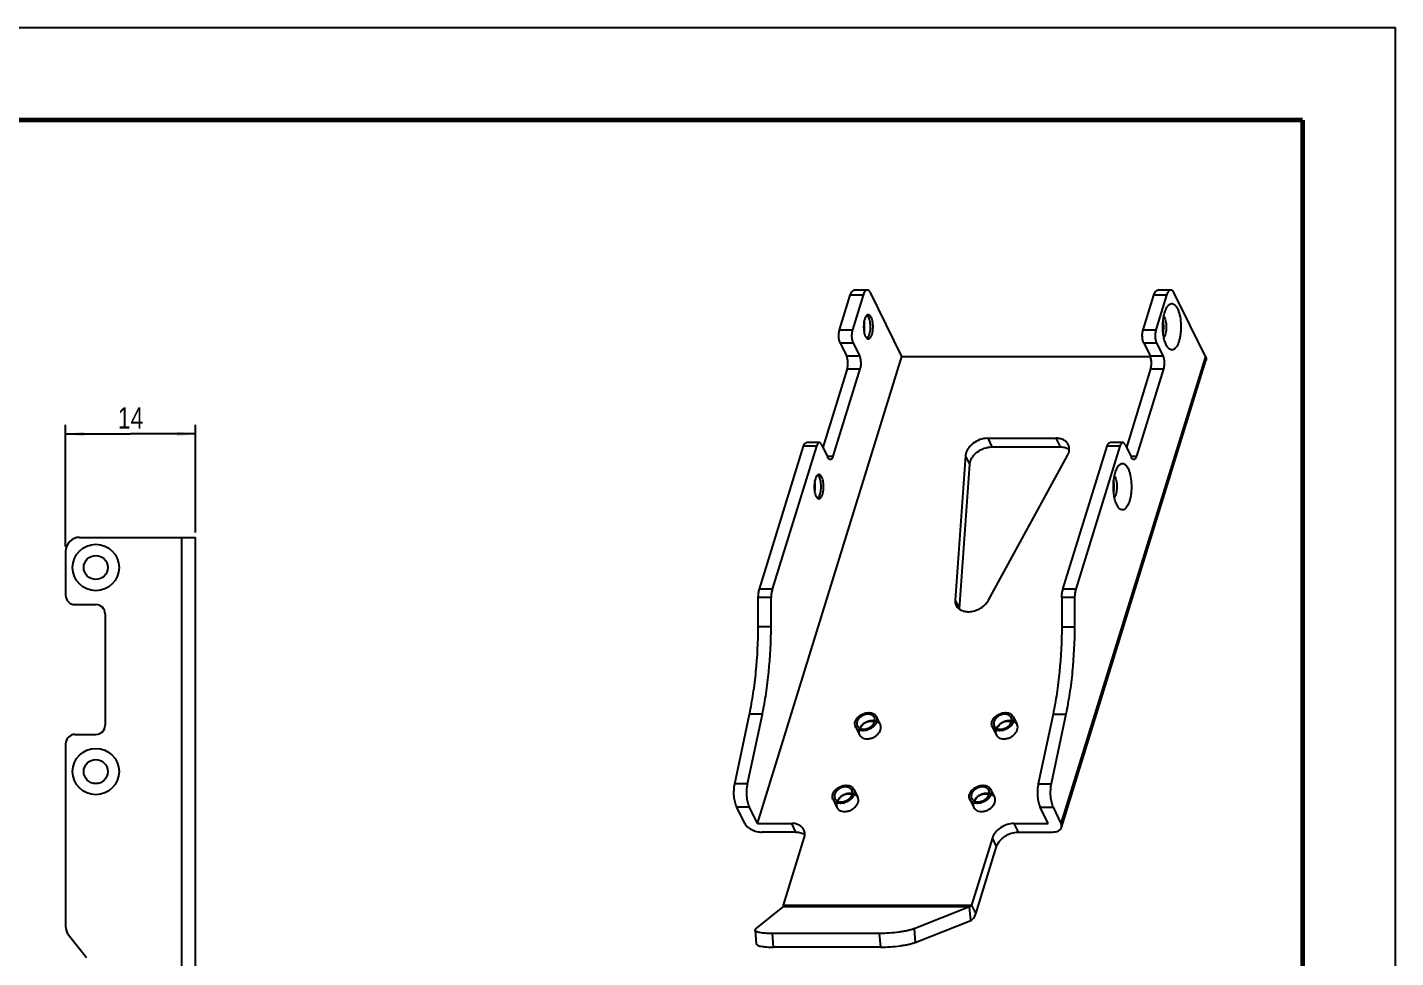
# Model space of a CAD drawing. Header units: millimetres. Extents: x 0 to 297, y 0 to 210.
# Drawn here: x 149.6 to 297, y 109.7 to 210 of the extents above; entities that cross this region are included whole.
import ezdxf

# ---------------------------------------------------------------- set-up
doc = ezdxf.new("R2010")
doc.units = ezdxf.units.MM
doc.header["$LTSCALE"] = 16.335
doc.layers.get('0').update_dxf_attribs({"linetype": 'CONTINUOUS'})
doc.layers.add('02___PRT_ALL_AXES', color=7, linetype='CONTINUOUS')
doc.styles.get("Standard").update_dxf_attribs({"font": 'txt', "width": 0.8})
doc.dimstyles.new('DIMSTYLE_4', dxfattribs={"dimtxt": 2.3, "dimasz": 2, "dimexe": 1, "dimexo": 0.5, "dimgap": 0.575, "dimtad": 1, "dimdsep": 46, "dimtxsty": 'Standard', "dimblk": '_FILLED', "dimblk1": '_FILLED', "dimblk2": '_FILLED', "dimcen": 0.09, "dimadec": 0, "dimazin": 0, "dimtp": 0.2, "dimtm": 0.2, "dimtfac": 1, "dimtofl": 0, "dimtmove": 0, "dimatfit": 3, "dimldrblk": '_FILLED', "dimfxl": 0, "dimtolj": 1, "dimarcsym": 0})

# ---------------------------------------------------------------- blocks, each defined once
blk = doc.blocks.new('_FILLED')
at = {"color": 0, "linetype": 'ByBlock'}
blk.add_solid([(0, 0), (-1, 0.125), (-1, -0.125)], dxfattribs=at)
blk = doc.blocks.new('*D6')
at = {"color": 2, "linetype": 'Continuous'}
for p, q in [((153.71, 154.03), (153.71, 167.17)), ((167.71, 155.53), (167.71, 167.17)), ((153.71, 166.17), (160.71, 166.17)), ((167.71, 166.17), (160.71, 166.17))]:
    blk.add_line(p, q, dxfattribs=at)
at = {"color": 2, "linetype": 'Continuous', "xscale": 2, "yscale": 2, "zscale": 2, "rotation": 180}
blk.add_blockref('_FILLED', (153.71, 166.17), dxfattribs=at)
at = {"color": 2, "linetype": 'Continuous', "xscale": 2, "yscale": 2, "zscale": 2}
blk.add_blockref('_FILLED', (167.71, 166.17), dxfattribs=at)
at = {"color": 2, "linetype": 'Continuous', "insert": (160.71, 169.05), "char_height": 2.3, "width": 3.68, "attachment_point": 2, "line_spacing_factor": 0.9}
blk.add_mtext('14', dxfattribs=at)

msp = doc.modelspace()

# ---------------------------------------------------------------- linework, layer by layer
at = {"color": 7, "linetype": 'Continuous'}
for p, q in [((0, 210), (297, 210)), ((297, 0), (297, 210)), ((240.083, 181.681), (238.702, 181.681)), ((243.802, 174.518), (240.446, 181.356)), ((272.781, 181.681), (271.399, 181.681)), ((276.5, 174.518), (273.144, 181.356)), ((237.094, 177.393), (238.244, 181.113)), ((239.626, 181.113), (238.244, 181.113)), ((239.626, 181.113), (238.476, 177.393)), ((269.792, 177.393), (270.942, 181.113)), ((272.323, 181.113), (270.942, 181.113)), ((272.323, 181.113), (271.174, 177.393)), ((237.094, 177.393), (238.476, 177.393)), ((269.792, 177.393), (271.174, 177.393)), ((237.157, 175.988), (237.844, 174.589)), ((237.157, 175.988), (238.539, 175.988)), ((238.539, 175.988), (239.225, 174.589)), ((269.855, 175.988), (271.237, 175.988)), ((269.855, 175.988), (270.541, 174.589)), ((271.237, 175.988), (271.923, 174.589)), ((228.249, 124.189), (243.802, 174.518)), ((237.844, 174.589), (239.225, 174.589)), ((243.802, 174.518), (270.571, 174.518)), ((276.5, 174.518), (260.947, 124.189)), ((260.998, 123.747), (276.551, 174.075)), ((270.541, 174.589), (271.923, 174.589)), ((237.907, 173.184), (235.294, 164.728)), ((239.288, 173.184), (236.383, 163.784)), ((237.907, 173.184), (239.288, 173.184)), ((270.604, 173.184), (267.991, 164.728)), ((271.986, 173.184), (269.081, 163.784)), ((270.604, 173.184), (271.986, 173.184)), ((234.908, 165.238), (233.526, 165.238)), ((253.052, 165.706), (253.51, 164.773)), ((253.052, 165.706), (260.421, 165.706)), ((260.879, 164.773), (260.421, 165.706)), ((267.606, 165.238), (266.224, 165.238)), ((228.461, 149.456), (233.221, 164.859)), ((234.603, 164.859), (229.843, 149.456)), ((234.603, 164.859), (233.221, 164.859)), ((235.15, 165.021), (235.836, 163.622)), ((235.757, 163.784), (236.383, 163.784)), ((250.667, 163.83), (249.542, 148.268)), ((251.124, 162.898), (250.667, 163.83)), ((253.154, 148.268), (261.647, 163.83)), ((253.51, 164.773), (260.879, 164.773)), ((261.159, 149.456), (265.919, 164.859)), ((267.301, 164.859), (262.541, 149.456)), ((267.301, 164.859), (265.919, 164.859)), ((267.848, 165.021), (268.534, 163.622)), ((268.455, 163.784), (269.081, 163.784)), ((250, 147.335), (251.124, 162.898)), ((155.211, 155.026), (167.711, 155.026)), ((166.211, 155.026), (166.211, 79.504)), ((167.711, 79.504), (167.711, 155.026)), ((153.711, 153.526), (153.711, 148.776)), ((229.843, 149.456), (228.461, 149.456)), ((262.541, 149.456), (261.159, 149.456)), ((154.711, 147.776), (156.961, 147.776)), ((228.329, 145.395), (228.335, 148.531)), ((229.716, 148.531), (228.335, 148.531)), ((229.71, 145.395), (229.716, 148.531)), ((249.542, 148.268), (250, 147.335)), ((261.032, 148.531), (261.026, 145.395)), ((262.414, 148.531), (261.032, 148.531)), ((262.414, 148.531), (262.408, 145.395)), ((157.961, 146.776), (157.961, 134.776)), ((229.71, 145.395), (228.329, 145.395)), ((261.026, 145.395), (262.408, 145.395)), ((225.806, 128.462), (227.389, 135.971)), ((227.188, 128.462), (228.771, 135.971)), ((228.771, 135.971), (227.389, 135.971)), ((260.087, 135.971), (258.504, 128.462)), ((261.469, 135.971), (259.885, 128.462)), ((260.087, 135.971), (261.469, 135.971)), ((153.711, 132.776), (153.711, 113.112)), ((154.711, 133.776), (156.961, 133.776)), ((227.188, 128.462), (225.806, 128.462)), ((258.504, 128.462), (259.885, 128.462)), ((226.868, 124.189), (226.007, 125.944)), ((227.388, 125.944), (226.007, 125.944)), ((228.249, 124.189), (227.388, 125.944)), ((258.704, 125.944), (260.086, 125.944)), ((259.565, 124.189), (258.704, 125.944)), ((260.086, 125.944), (260.947, 124.189)), ((228.249, 124.189), (231.933, 124.189)), ((232.391, 123.257), (231.933, 124.189)), ((255.881, 124.189), (259.565, 124.189)), ((255.881, 124.189), (256.339, 123.257)), ((232.391, 123.257), (228.707, 123.257)), ((231.047, 115.36), (233.291, 122.623)), ((253.555, 122.623), (251.31, 115.36)), ((254.012, 121.69), (253.555, 122.623)), ((256.339, 123.257), (260.023, 123.257)), ((251.768, 114.427), (254.012, 121.69)), ((228.081, 112.837), (231.028, 115.181)), ((251.103, 115.181), (231.028, 115.181)), ((231.047, 115.36), (251.31, 115.36)), ((251.103, 115.181), (245.13, 112.837)), ((251.22, 113.711), (251.103, 115.181)), ((251.31, 115.36), (251.768, 114.427)), ((245.247, 111.367), (251.22, 113.711)), ((154.032, 112.185), (155.969, 109.719)), ((227.986, 112.682), (228.103, 111.213)), ((241.408, 112.319), (229.832, 112.319)), ((229.832, 112.319), (229.949, 110.85)), ((241.525, 110.85), (241.408, 112.319)), ((245.13, 112.837), (245.247, 111.367)), ((241.525, 110.85), (229.949, 110.85))]:
    msp.add_line(p, q, dxfattribs=at)
at = {"color": 6, "linetype": 'Continuous'}
for p, q in [((241.05, 135.707), (241.477, 134.836)), ((255.787, 135.707), (256.214, 134.836)), ((238.805, 134.605), (239.233, 133.735)), ((253.542, 134.605), (253.97, 133.735)), ((238.629, 127.873), (239.056, 127.003)), ((253.366, 127.873), (253.793, 127.003)), ((236.385, 126.772), (236.812, 125.902)), ((251.122, 126.772), (251.549, 125.902))]:
    msp.add_line(p, q, dxfattribs=at)
at = {"color": 7, "linetype": 'Continuous', "const_width": 0.5}
for points in [[(287, 200), (10, 200)], [(287, 10), (287, 200)]]:
    msp.add_lwpolyline(points, dxfattribs=at)
at = {"color": 7, "linetype": 'Continuous'}
for centre, radius in [((156.961, 151.776), 2.5), ((156.961, 151.776), 1.3), ((156.961, 129.776), 2.5), ((156.961, 129.776), 1.3)]:
    msp.add_circle(centre, radius, dxfattribs=at)
for centre, radius, start, end in [((239.738, 178.573), 0.512, 39.7629, 43.75621), ((271.447, 178.449), 0.714, 33.71615, 35.60253), ((234.412, 161.34), 0.512, 39.7629, 43.75621), ((266.122, 161.216), 0.714, 33.71615, 35.60253), ((155.211, 153.526), 1.5, 90, 180), ((154.711, 148.776), 1, 180, 270), ((156.961, 146.776), 1, 0, 90), ((251.234, 147.246), 1.238, 175.86266, 177.90335), ((156.961, 134.776), 1, 270, 360), ((154.711, 132.776), 1, 90, 180), ((155.211, 113.112), 1.5, 180, 218.14997)]:
    msp.add_arc(centre, radius, start, end, dxfattribs=at)
for points, knots in [([(238.244, 181.113), (238.269, 181.195), (238.324, 181.341), (238.419, 181.503), (238.504, 181.596), (238.568, 181.644), (238.634, 181.674), (238.68, 181.681), (238.702, 181.681)], [0, 0, 0, 0, 0.3318199, 0.6056182, 0.7205807, 0.8224423, 0.9140898, 1, 1, 1, 1]), ([(240.083, 181.681), (240.061, 181.681), (240.015, 181.674), (239.949, 181.644), (239.886, 181.596), (239.8, 181.503), (239.706, 181.341), (239.651, 181.195), (239.626, 181.113)], [0, 0, 0, 0, 0.0859102, 0.1775577, 0.2794193, 0.3943818, 0.6681801, 1, 1, 1, 1]), ([(240.446, 181.356), (240.423, 181.404), (240.374, 181.491), (240.285, 181.596), (240.188, 181.664), (240.117, 181.681), (240.083, 181.681)], [0, 0, 0, 0, 0.3157534, 0.5821351, 0.8045761, 1, 1, 1, 1]), ([(270.942, 181.113), (270.967, 181.195), (271.022, 181.341), (271.116, 181.503), (271.202, 181.596), (271.265, 181.644), (271.331, 181.674), (271.377, 181.681), (271.399, 181.681)], [0, 0, 0, 0, 0.3318199, 0.6056182, 0.7205807, 0.8224423, 0.9140898, 1, 1, 1, 1]), ([(272.781, 181.681), (272.759, 181.681), (272.713, 181.674), (272.647, 181.644), (272.583, 181.596), (272.498, 181.503), (272.403, 181.341), (272.349, 181.195), (272.323, 181.113)], [0, 0, 0, 0, 0.0859102, 0.1775577, 0.2794193, 0.3943818, 0.6681801, 1, 1, 1, 1]), ([(273.144, 181.356), (273.12, 181.404), (273.071, 181.491), (272.983, 181.596), (272.886, 181.664), (272.814, 181.681), (272.781, 181.681)], [0, 0, 0, 0, 0.3157534, 0.5821351, 0.8045761, 1, 1, 1, 1]), ([(272.286, 175.764), (272.215, 175.909), (272.095, 176.24), (271.978, 176.784), (271.916, 177.386), (271.914, 178.01), (271.971, 178.615), (272.084, 179.165), (272.245, 179.626), (272.395, 179.886), (272.48, 179.988)], [0, 0, 0, 0, 0.1109342, 0.239824, 0.3804292, 0.525286, 0.6665078, 0.7965637, 0.9090922, 1, 1, 1, 1]), ([(272.48, 179.988), (272.517, 180.033), (272.595, 180.112), (272.729, 180.196), (272.869, 180.23), (273.011, 180.212), (273.147, 180.143), (273.276, 180.028), (273.395, 179.871), (273.463, 179.748), (273.496, 179.681)], [0, 0, 0, 0, 0.1319096, 0.24602, 0.34883, 0.4500123, 0.5597544, 0.6857239, 0.8321682, 1, 1, 1, 1]), ([(240.108, 178.927), (240.103, 178.931), (240.087, 178.948), (240.07, 178.962), (240.056, 178.972)], [0, 0, 0, 0, 0.2612319, 1, 1, 1, 1]), ([(240.232, 178.741), (240.224, 178.756), (240.195, 178.812), (240.161, 178.865), (240.131, 178.9)], [0, 0, 0, 0, 0.2711498, 1, 1, 1, 1]), ([(240.131, 176.544), (240.175, 176.597), (240.253, 176.733), (240.337, 176.972), (240.396, 177.258), (240.425, 177.573), (240.424, 177.897), (240.392, 178.21), (240.331, 178.493), (240.269, 178.665), (240.232, 178.741)], [0, 0, 0, 0, 0.0909107, 0.20344, 0.3334951, 0.4747136, 0.6195714, 0.7601679, 0.889075, 1, 1, 1, 1]), ([(272.101, 178.741), (272.137, 178.668), (272.197, 178.501), (272.258, 178.229), (272.291, 177.926), (272.295, 177.611), (272.27, 177.303), (272.218, 177.019), (272.141, 176.777), (272.068, 176.637), (272.027, 176.579)], [0, 0, 0, 0, 0.1094893, 0.236415, 0.3749569, 0.5182614, 0.6589634, 0.7899633, 0.9050883, 1, 1, 1, 1]), ([(272.041, 178.845), (272.046, 178.837), (272.068, 178.803), (272.087, 178.768), (272.101, 178.741)], [0, 0, 0, 0, 0.2378748, 1, 1, 1, 1]), ([(273.496, 179.681), (273.546, 179.579), (273.635, 179.356), (273.775, 178.849), (273.871, 178.138), (273.869, 177.403), (273.805, 176.821), (273.728, 176.418), (273.624, 176.057), (273.498, 175.749), (273.351, 175.504), (273.188, 175.327), (273.033, 175.24), (272.909, 175.219), (272.786, 175.228), (272.628, 175.3), (272.528, 175.399), (272.48, 175.457)], [0, 0, 0, 0, 0.0631665, 0.1345068, 0.2944489, 0.4632787, 0.5452332, 0.6224998, 0.6931054, 0.7554699, 0.808622, 0.8525908, 0.889048, 0.905753, 0.9223108, 0.9576861, 1, 1, 1, 1]), ([(237.157, 175.988), (237.136, 176.032), (237.098, 176.129), (237.039, 176.352), (237.003, 176.661), (237.014, 177.035), (237.06, 177.28), (237.094, 177.393)], [0, 0, 0, 0, 0.1025987, 0.2193277, 0.480865, 0.7526696, 1, 1, 1, 1]), ([(238.476, 177.393), (238.441, 177.28), (238.396, 177.035), (238.385, 176.661), (238.421, 176.352), (238.479, 176.129), (238.517, 176.032), (238.539, 175.988)], [0, 0, 0, 0, 0.2473304, 0.519135, 0.7806723, 0.8974013, 1, 1, 1, 1]), ([(239.754, 177.089), (239.775, 177.3), (239.796, 177.724), (239.775, 178.148), (239.753, 178.359)], [0, 0, 0, 0, 0.5000263, 1, 1, 1, 1]), ([(269.855, 175.988), (269.833, 176.032), (269.795, 176.129), (269.737, 176.352), (269.701, 176.661), (269.712, 177.035), (269.757, 177.28), (269.792, 177.393)], [0, 0, 0, 0, 0.1025987, 0.2193277, 0.480865, 0.7526696, 1, 1, 1, 1]), ([(271.174, 177.393), (271.139, 177.28), (271.093, 177.035), (271.082, 176.661), (271.118, 176.352), (271.177, 176.129), (271.215, 176.032), (271.237, 175.988)], [0, 0, 0, 0, 0.2473304, 0.519135, 0.7806723, 0.8974013, 1, 1, 1, 1]), ([(240.055, 176.472), (240.059, 176.475), (240.075, 176.487), (240.09, 176.5), (240.101, 176.511)], [0, 0, 0, 0, 0.2406972, 1, 1, 1, 1]), ([(240.101, 176.511), (240.103, 176.513), (240.114, 176.524), (240.124, 176.535), (240.131, 176.544)], [0, 0, 0, 0, 0.2434174, 1, 1, 1, 1]), ([(272.48, 175.457), (272.462, 175.478), (272.388, 175.574), (272.327, 175.68), (272.286, 175.764)], [0, 0, 0, 0, 0.229063, 1, 1, 1, 1]), ([(237.907, 173.184), (237.942, 173.297), (237.987, 173.542), (237.998, 173.915), (237.962, 174.225), (237.903, 174.447), (237.865, 174.545), (237.844, 174.589)], [0, 0, 0, 0, 0.2473304, 0.519135, 0.7806723, 0.8974013, 1, 1, 1, 1]), ([(239.225, 174.589), (239.247, 174.545), (239.285, 174.447), (239.344, 174.225), (239.38, 173.915), (239.368, 173.542), (239.323, 173.297), (239.288, 173.184)], [0, 0, 0, 0, 0.1025987, 0.2193277, 0.480865, 0.7526696, 1, 1, 1, 1]), ([(270.604, 173.184), (270.639, 173.297), (270.685, 173.542), (270.696, 173.915), (270.66, 174.225), (270.601, 174.447), (270.563, 174.545), (270.541, 174.589)], [0, 0, 0, 0, 0.2473304, 0.519135, 0.7806723, 0.8974013, 1, 1, 1, 1]), ([(271.923, 174.589), (271.945, 174.545), (271.983, 174.447), (272.041, 174.225), (272.077, 173.915), (272.066, 173.542), (272.021, 173.297), (271.986, 173.184)], [0, 0, 0, 0, 0.1025987, 0.2193277, 0.480865, 0.7526696, 1, 1, 1, 1]), ([(276.5, 174.518), (276.535, 174.447), (276.584, 174.3), (276.572, 174.144), (276.551, 174.075)], [0, 0, 0, 0, 0.5257549, 1, 1, 1, 1]), ([(233.221, 164.859), (233.238, 164.914), (233.275, 165.011), (233.346, 165.133), (233.429, 165.216), (233.496, 165.238), (233.526, 165.238)], [0, 0, 0, 0, 0.3324861, 0.6071563, 0.8236101, 1, 1, 1, 1]), ([(234.908, 165.238), (234.878, 165.238), (234.81, 165.216), (234.728, 165.133), (234.656, 165.011), (234.62, 164.914), (234.603, 164.859)], [0, 0, 0, 0, 0.1763899, 0.3928437, 0.6675139, 1, 1, 1, 1]), ([(235.15, 165.021), (235.134, 165.053), (235.101, 165.111), (235.042, 165.181), (234.978, 165.227), (234.93, 165.238), (234.908, 165.238)], [0, 0, 0, 0, 0.3155167, 0.5821183, 0.8046165, 1, 1, 1, 1]), ([(253.052, 165.706), (252.77, 165.706), (252.192, 165.594), (251.553, 165.243), (251.134, 164.855), (250.891, 164.531), (250.727, 164.188), (250.675, 163.947), (250.667, 163.83)], [0, 0, 0, 0, 0.2583925, 0.5252585, 0.6547266, 0.7777867, 0.892951, 1, 1, 1, 1]), ([(261.732, 165.02), (261.68, 165.126), (261.536, 165.325), (261.226, 165.545), (260.843, 165.678), (260.565, 165.706), (260.421, 165.706)], [0, 0, 0, 0, 0.2268506, 0.465031, 0.7220536, 1, 1, 1, 1]), ([(265.919, 164.859), (265.936, 164.914), (265.972, 165.011), (266.044, 165.133), (266.126, 165.216), (266.194, 165.238), (266.224, 165.238)], [0, 0, 0, 0, 0.3324861, 0.6071563, 0.8236101, 1, 1, 1, 1]), ([(267.606, 165.238), (267.575, 165.238), (267.508, 165.216), (267.426, 165.133), (267.354, 165.011), (267.317, 164.914), (267.301, 164.859)], [0, 0, 0, 0, 0.1763899, 0.3928437, 0.6675139, 1, 1, 1, 1]), ([(267.848, 165.021), (267.832, 165.053), (267.799, 165.111), (267.74, 165.181), (267.676, 165.227), (267.628, 165.238), (267.606, 165.238)], [0, 0, 0, 0, 0.3155167, 0.5821183, 0.8046165, 1, 1, 1, 1]), ([(236.383, 163.784), (236.367, 163.73), (236.33, 163.632), (236.258, 163.51), (236.176, 163.428), (236.109, 163.406), (236.078, 163.406)], [0, 0, 0, 0, 0.3324861, 0.6071563, 0.8236101, 1, 1, 1, 1]), ([(251.124, 162.898), (251.133, 163.014), (251.185, 163.255), (251.348, 163.599), (251.592, 163.923), (252.011, 164.311), (252.65, 164.662), (253.227, 164.773), (253.51, 164.773)], [0, 0, 0, 0, 0.107049, 0.2222133, 0.3452734, 0.4747415, 0.7416075, 1, 1, 1, 1]), ([(260.879, 164.773), (261.055, 164.773), (261.395, 164.733), (261.709, 164.59), (261.839, 164.496)], [0, 0, 0, 0, 0.5246296, 1, 1, 1, 1]), ([(261.647, 163.83), (261.701, 163.928), (261.788, 164.129), (261.85, 164.442), (261.836, 164.746), (261.775, 164.934), (261.732, 165.02)], [0, 0, 0, 0, 0.2719131, 0.5267461, 0.7673465, 1, 1, 1, 1]), ([(269.081, 163.784), (269.064, 163.73), (269.028, 163.632), (268.956, 163.51), (268.874, 163.428), (268.806, 163.406), (268.776, 163.406)], [0, 0, 0, 0, 0.3324861, 0.6071563, 0.8236101, 1, 1, 1, 1]), ([(236.078, 163.406), (236.056, 163.406), (236.009, 163.417), (235.944, 163.462), (235.885, 163.533), (235.852, 163.59), (235.836, 163.622)], [0, 0, 0, 0, 0.1953835, 0.4178817, 0.6844833, 1, 1, 1, 1]), ([(266.961, 158.531), (266.889, 158.676), (266.769, 159.007), (266.653, 159.551), (266.591, 160.153), (266.588, 160.776), (266.646, 161.382), (266.758, 161.932), (266.919, 162.392), (267.069, 162.653), (267.154, 162.755)], [0, 0, 0, 0, 0.1109342, 0.239824, 0.3804292, 0.525286, 0.6665078, 0.7965637, 0.9090922, 1, 1, 1, 1]), ([(267.154, 162.755), (267.192, 162.8), (267.269, 162.879), (267.403, 162.962), (267.544, 162.997), (267.686, 162.979), (267.822, 162.909), (267.95, 162.795), (268.069, 162.638), (268.138, 162.515), (268.171, 162.447)], [0, 0, 0, 0, 0.1319096, 0.24602, 0.34883, 0.4500123, 0.5597544, 0.6857239, 0.8321682, 1, 1, 1, 1]), ([(268.171, 162.447), (268.221, 162.346), (268.31, 162.123), (268.45, 161.616), (268.546, 160.905), (268.544, 160.17), (268.48, 159.588), (268.402, 159.185), (268.299, 158.824), (268.172, 158.516), (268.026, 158.27), (267.863, 158.093), (267.707, 158.006), (267.583, 157.986), (267.46, 157.995), (267.303, 158.067), (267.203, 158.166), (267.154, 158.224)], [0, 0, 0, 0, 0.0631665, 0.1345068, 0.2944489, 0.4632787, 0.5452332, 0.6224998, 0.6931054, 0.7554699, 0.808622, 0.8525908, 0.889048, 0.905753, 0.9223108, 0.9576861, 1, 1, 1, 1]), ([(268.776, 163.406), (268.754, 163.406), (268.706, 163.417), (268.642, 163.462), (268.583, 163.533), (268.55, 163.59), (268.534, 163.622)], [0, 0, 0, 0, 0.1953835, 0.4178817, 0.6844833, 1, 1, 1, 1]), ([(234.428, 159.856), (234.45, 160.067), (234.47, 160.491), (234.45, 160.915), (234.428, 161.126)], [0, 0, 0, 0, 0.5000263, 1, 1, 1, 1]), ([(234.782, 161.694), (234.778, 161.698), (234.762, 161.714), (234.744, 161.729), (234.731, 161.739)], [0, 0, 0, 0, 0.2612319, 1, 1, 1, 1]), ([(234.906, 161.507), (234.899, 161.523), (234.87, 161.579), (234.835, 161.632), (234.806, 161.667)], [0, 0, 0, 0, 0.2711498, 1, 1, 1, 1]), ([(234.806, 159.311), (234.85, 159.364), (234.928, 159.499), (235.012, 159.739), (235.07, 160.025), (235.1, 160.34), (235.099, 160.664), (235.067, 160.977), (235.006, 161.26), (234.944, 161.432), (234.906, 161.507)], [0, 0, 0, 0, 0.0909107, 0.20344, 0.3334951, 0.4747136, 0.6195714, 0.7601679, 0.889075, 1, 1, 1, 1]), ([(266.775, 161.507), (266.811, 161.434), (266.872, 161.268), (266.932, 160.995), (266.966, 160.693), (266.97, 160.378), (266.945, 160.07), (266.892, 159.786), (266.815, 159.544), (266.743, 159.404), (266.702, 159.346)], [0, 0, 0, 0, 0.1094893, 0.236415, 0.3749569, 0.5182614, 0.6589634, 0.7899633, 0.9050883, 1, 1, 1, 1]), ([(266.716, 161.612), (266.721, 161.604), (266.743, 161.57), (266.762, 161.535), (266.775, 161.507)], [0, 0, 0, 0, 0.2378748, 1, 1, 1, 1]), ([(234.73, 159.238), (234.734, 159.241), (234.75, 159.253), (234.765, 159.267), (234.775, 159.278)], [0, 0, 0, 0, 0.2406972, 1, 1, 1, 1]), ([(234.775, 159.278), (234.778, 159.28), (234.788, 159.291), (234.799, 159.302), (234.806, 159.311)], [0, 0, 0, 0, 0.2434174, 1, 1, 1, 1]), ([(267.154, 158.224), (267.136, 158.245), (267.062, 158.341), (267.002, 158.447), (266.961, 158.531)], [0, 0, 0, 0, 0.229063, 1, 1, 1, 1]), ([(228.335, 148.531), (228.335, 148.695), (228.355, 149.007), (228.418, 149.314), (228.461, 149.456)], [0, 0, 0, 0, 0.5244548, 1, 1, 1, 1]), ([(229.843, 149.456), (229.799, 149.314), (229.737, 149.007), (229.717, 148.695), (229.716, 148.531)], [0, 0, 0, 0, 0.4755452, 1, 1, 1, 1]), ([(261.032, 148.531), (261.033, 148.695), (261.053, 149.007), (261.115, 149.314), (261.159, 149.456)], [0, 0, 0, 0, 0.5244548, 1, 1, 1, 1]), ([(262.541, 149.456), (262.497, 149.314), (262.434, 149.007), (262.414, 148.695), (262.414, 148.531)], [0, 0, 0, 0, 0.4755452, 1, 1, 1, 1]), ([(249.542, 148.268), (249.535, 148.168), (249.544, 147.971), (249.606, 147.782), (249.648, 147.696)], [0, 0, 0, 0, 0.5082236, 1, 1, 1, 1]), ([(249.648, 147.696), (249.679, 147.632), (249.755, 147.51), (249.959, 147.296), (250.306, 147.096), (250.802, 146.993), (251.347, 147.022), (251.898, 147.179), (252.565, 147.53), (252.979, 147.947), (253.154, 148.268)], [0, 0, 0, 0, 0.0506265, 0.1022317, 0.2110703, 0.3308027, 0.4611487, 0.5987023, 0.7382919, 1, 1, 1, 1]), ([(227.389, 135.971), (227.545, 136.709), (227.817, 138.225), (228.208, 141.363), (228.326, 143.773), (228.329, 145.395)], [0, 0, 0, 0, 0.2385426, 0.4868514, 1, 1, 1, 1]), ([(228.771, 135.971), (228.926, 136.709), (229.199, 138.225), (229.59, 141.363), (229.707, 143.773), (229.71, 145.395)], [0, 0, 0, 0, 0.2385426, 0.4868514, 1, 1, 1, 1]), ([(261.026, 145.395), (261.023, 143.773), (260.906, 141.363), (260.515, 138.225), (260.243, 136.709), (260.087, 135.971)], [0, 0, 0, 0, 0.5131486, 0.7614574, 1, 1, 1, 1]), ([(262.408, 145.395), (262.405, 143.773), (262.288, 141.363), (261.896, 138.225), (261.624, 136.709), (261.469, 135.971)], [0, 0, 0, 0, 0.5131486, 0.7614574, 1, 1, 1, 1]), ([(238.776, 135.156), (238.806, 135.253), (238.902, 135.447), (239.119, 135.699), (239.398, 135.907), (239.718, 136.057), (240.055, 136.137), (240.383, 136.14), (240.679, 136.064), (240.918, 135.912), (241.076, 135.692), (241.135, 135.426), (241.106, 135.245), (241.079, 135.156)], [0, 0, 0, 0, 0.0901766, 0.1881094, 0.2913687, 0.3962805, 0.4988166, 0.5954625, 0.6841154, 0.7649893, 0.8411659, 0.9178499, 1, 1, 1, 1]), ([(240.848, 135.608), (240.813, 135.679), (240.705, 135.811), (240.47, 135.931), (240.186, 135.972), (239.88, 135.934), (239.579, 135.822), (239.236, 135.597), (239.041, 135.341), (238.984, 135.156)], [0, 0, 0, 0, 0.1024439, 0.2131258, 0.3359104, 0.4695685, 0.6093006, 0.7486286, 1, 1, 1, 1]), ([(253.513, 135.156), (253.543, 135.253), (253.639, 135.447), (253.856, 135.699), (254.135, 135.907), (254.455, 136.057), (254.792, 136.137), (255.12, 136.14), (255.416, 136.064), (255.655, 135.912), (255.813, 135.692), (255.872, 135.426), (255.843, 135.245), (255.816, 135.156)], [0, 0, 0, 0, 0.0901766, 0.1881094, 0.2913687, 0.3962805, 0.4988166, 0.5954625, 0.6841154, 0.7649893, 0.8411659, 0.9178499, 1, 1, 1, 1]), ([(255.585, 135.608), (255.55, 135.679), (255.442, 135.811), (255.207, 135.931), (254.923, 135.972), (254.617, 135.934), (254.316, 135.822), (253.973, 135.597), (253.778, 135.341), (253.721, 135.156)], [0, 0, 0, 0, 0.1024439, 0.2131258, 0.3359104, 0.4695685, 0.6093006, 0.7486286, 1, 1, 1, 1]), ([(241.079, 135.156), (241.049, 135.059), (240.953, 134.865), (240.737, 134.613), (240.457, 134.405), (240.137, 134.255), (239.8, 134.175), (239.472, 134.172), (239.176, 134.248), (238.937, 134.4), (238.779, 134.62), (238.721, 134.886), (238.749, 135.067), (238.776, 135.156)], [0, 0, 0, 0, 0.0901766, 0.1881094, 0.2913687, 0.3962805, 0.4988166, 0.5954625, 0.6841154, 0.7649893, 0.8411659, 0.9178499, 1, 1, 1, 1]), ([(238.984, 135.156), (238.96, 135.08), (238.937, 134.925), (238.975, 134.771), (239.007, 134.705)], [0, 0, 0, 0, 0.5173618, 1, 1, 1, 1]), ([(239.007, 134.705), (239.042, 134.634), (239.15, 134.502), (239.386, 134.381), (239.67, 134.34), (239.976, 134.378), (240.277, 134.49), (240.619, 134.715), (240.815, 134.971), (240.872, 135.156)], [0, 0, 0, 0, 0.1024439, 0.2131258, 0.3359104, 0.4695685, 0.6093006, 0.7486286, 1, 1, 1, 1]), ([(239.203, 134.286), (239.176, 134.197), (239.148, 134.016), (239.206, 133.75), (239.364, 133.529), (239.603, 133.377), (239.899, 133.302), (240.227, 133.305), (240.564, 133.385), (240.885, 133.534), (241.164, 133.743), (241.38, 133.995), (241.476, 134.188), (241.506, 134.286)], [0, 0, 0, 0, 0.0821501, 0.1588341, 0.2350107, 0.3158846, 0.4045375, 0.5011834, 0.6037195, 0.7086313, 0.8118906, 0.9098234, 1, 1, 1, 1]), ([(241.506, 134.286), (241.533, 134.375), (241.562, 134.556), (241.504, 134.822), (241.345, 135.042), (241.106, 135.194), (240.811, 135.27), (240.482, 135.267), (240.145, 135.187), (239.825, 135.037), (239.546, 134.828), (239.329, 134.577), (239.233, 134.383), (239.203, 134.286)], [0, 0, 0, 0, 0.0821501, 0.1588341, 0.2350107, 0.3158846, 0.4045375, 0.5011834, 0.6037195, 0.7086313, 0.8118906, 0.9098234, 1, 1, 1, 1]), ([(239.342, 134.426), (239.38, 134.549), (239.524, 134.789), (239.853, 135.057), (240.254, 135.218), (240.543, 135.238), (240.679, 135.219)], [0, 0, 0, 0, 0.2322973, 0.4897818, 0.7531367, 1, 1, 1, 1]), ([(240.679, 135.219), (240.696, 135.216), (240.763, 135.205), (240.829, 135.186), (240.876, 135.168)], [0, 0, 0, 0, 0.2574246, 1, 1, 1, 1]), ([(240.872, 135.156), (240.895, 135.232), (240.919, 135.387), (240.88, 135.541), (240.848, 135.608)], [0, 0, 0, 0, 0.5173618, 1, 1, 1, 1]), ([(255.816, 135.156), (255.786, 135.059), (255.69, 134.865), (255.474, 134.613), (255.194, 134.405), (254.874, 134.255), (254.537, 134.175), (254.209, 134.172), (253.913, 134.248), (253.674, 134.4), (253.516, 134.62), (253.458, 134.886), (253.486, 135.067), (253.513, 135.156)], [0, 0, 0, 0, 0.0901766, 0.1881094, 0.2913687, 0.3962805, 0.4988166, 0.5954625, 0.6841154, 0.7649893, 0.8411659, 0.9178499, 1, 1, 1, 1]), ([(253.721, 135.156), (253.697, 135.08), (253.674, 134.925), (253.712, 134.771), (253.744, 134.705)], [0, 0, 0, 0, 0.5173618, 1, 1, 1, 1]), ([(253.744, 134.705), (253.779, 134.634), (253.887, 134.502), (254.123, 134.381), (254.407, 134.34), (254.713, 134.378), (255.014, 134.49), (255.356, 134.715), (255.552, 134.971), (255.609, 135.156)], [0, 0, 0, 0, 0.1024439, 0.2131258, 0.3359104, 0.4695685, 0.6093006, 0.7486286, 1, 1, 1, 1]), ([(253.94, 134.286), (253.913, 134.197), (253.885, 134.016), (253.943, 133.75), (254.101, 133.529), (254.34, 133.377), (254.636, 133.302), (254.964, 133.305), (255.301, 133.385), (255.622, 133.534), (255.901, 133.743), (256.117, 133.995), (256.213, 134.188), (256.243, 134.286)], [0, 0, 0, 0, 0.0821501, 0.1588341, 0.2350107, 0.3158846, 0.4045375, 0.5011834, 0.6037195, 0.7086313, 0.8118906, 0.9098234, 1, 1, 1, 1]), ([(256.243, 134.286), (256.27, 134.375), (256.299, 134.556), (256.24, 134.822), (256.082, 135.042), (255.843, 135.194), (255.547, 135.27), (255.219, 135.267), (254.882, 135.187), (254.562, 135.037), (254.283, 134.828), (254.066, 134.577), (253.97, 134.383), (253.94, 134.286)], [0, 0, 0, 0, 0.0821501, 0.1588341, 0.2350107, 0.3158846, 0.4045375, 0.5011834, 0.6037195, 0.7086313, 0.8118906, 0.9098234, 1, 1, 1, 1]), ([(254.079, 134.426), (254.117, 134.549), (254.261, 134.789), (254.59, 135.057), (254.991, 135.218), (255.28, 135.238), (255.416, 135.219)], [0, 0, 0, 0, 0.2322973, 0.4897818, 0.7531367, 1, 1, 1, 1]), ([(255.416, 135.219), (255.433, 135.216), (255.5, 135.205), (255.566, 135.186), (255.613, 135.168)], [0, 0, 0, 0, 0.2574246, 1, 1, 1, 1]), ([(255.609, 135.156), (255.632, 135.232), (255.656, 135.387), (255.617, 135.541), (255.585, 135.608)], [0, 0, 0, 0, 0.5173618, 1, 1, 1, 1]), ([(226.007, 125.944), (225.969, 126.021), (225.9, 126.192), (225.79, 126.579), (225.712, 127.122), (225.705, 127.794), (225.76, 128.246), (225.806, 128.462)], [0, 0, 0, 0, 0.101062, 0.214849, 0.4698314, 0.7407202, 1, 1, 1, 1]), ([(227.388, 125.944), (227.35, 126.021), (227.282, 126.192), (227.172, 126.579), (227.093, 127.122), (227.087, 127.794), (227.142, 128.246), (227.188, 128.462)], [0, 0, 0, 0, 0.101062, 0.214849, 0.4698314, 0.7407202, 1, 1, 1, 1]), ([(236.356, 127.323), (236.386, 127.42), (236.481, 127.614), (236.698, 127.865), (236.977, 128.074), (237.297, 128.224), (237.634, 128.304), (237.963, 128.307), (238.258, 128.231), (238.497, 128.079), (238.656, 127.859), (238.714, 127.593), (238.686, 127.412), (238.658, 127.323)], [0, 0, 0, 0, 0.0901766, 0.1881094, 0.2913687, 0.3962805, 0.4988166, 0.5954625, 0.6841154, 0.7649893, 0.8411659, 0.9178499, 1, 1, 1, 1]), ([(251.093, 127.323), (251.123, 127.42), (251.218, 127.614), (251.435, 127.865), (251.714, 128.074), (252.034, 128.224), (252.371, 128.304), (252.7, 128.307), (252.995, 128.231), (253.234, 128.079), (253.393, 127.859), (253.451, 127.593), (253.423, 127.412), (253.395, 127.323)], [0, 0, 0, 0, 0.0901766, 0.1881094, 0.2913687, 0.3962805, 0.4988166, 0.5954625, 0.6841154, 0.7649893, 0.8411659, 0.9178499, 1, 1, 1, 1]), ([(258.504, 128.462), (258.458, 128.246), (258.403, 127.794), (258.41, 127.122), (258.488, 126.579), (258.598, 126.192), (258.666, 126.021), (258.704, 125.944)], [0, 0, 0, 0, 0.2592798, 0.5301686, 0.785151, 0.898938, 1, 1, 1, 1]), ([(259.885, 128.462), (259.84, 128.246), (259.784, 127.794), (259.791, 127.122), (259.87, 126.579), (259.979, 126.192), (260.048, 126.021), (260.086, 125.944)], [0, 0, 0, 0, 0.2592798, 0.5301686, 0.785151, 0.898938, 1, 1, 1, 1]), ([(238.658, 127.323), (238.628, 127.225), (238.533, 127.032), (238.316, 126.78), (238.037, 126.571), (237.717, 126.422), (237.38, 126.342), (237.051, 126.339), (236.756, 126.414), (236.517, 126.566), (236.358, 126.787), (236.3, 127.053), (236.328, 127.234), (236.356, 127.323)], [0, 0, 0, 0, 0.0901766, 0.1881094, 0.2913687, 0.3962805, 0.4988166, 0.5954625, 0.6841154, 0.7649893, 0.8411659, 0.9178499, 1, 1, 1, 1]), ([(236.563, 127.323), (236.539, 127.247), (236.516, 127.092), (236.554, 126.938), (236.587, 126.871)], [0, 0, 0, 0, 0.5173618, 1, 1, 1, 1]), ([(238.427, 127.774), (238.392, 127.845), (238.285, 127.977), (238.049, 128.098), (237.765, 128.139), (237.459, 128.101), (237.158, 127.988), (236.815, 127.764), (236.62, 127.508), (236.563, 127.323)], [0, 0, 0, 0, 0.1024439, 0.2131258, 0.3359104, 0.4695685, 0.6093006, 0.7486286, 1, 1, 1, 1]), ([(236.587, 126.871), (236.622, 126.8), (236.729, 126.668), (236.965, 126.548), (237.249, 126.507), (237.555, 126.544), (237.856, 126.657), (238.199, 126.882), (238.394, 127.138), (238.451, 127.323)], [0, 0, 0, 0, 0.1024439, 0.2131258, 0.3359104, 0.4695685, 0.6093006, 0.7486286, 1, 1, 1, 1]), ([(239.085, 126.453), (239.113, 126.541), (239.141, 126.723), (239.083, 126.989), (238.924, 127.209), (238.685, 127.361), (238.39, 127.436), (238.061, 127.433), (237.724, 127.354), (237.404, 127.204), (237.125, 126.995), (236.908, 126.744), (236.813, 126.55), (236.783, 126.453)], [0, 0, 0, 0, 0.0821501, 0.1588341, 0.2350107, 0.3158846, 0.4045375, 0.5011834, 0.6037195, 0.7086313, 0.8118906, 0.9098234, 1, 1, 1, 1]), ([(236.921, 126.592), (236.959, 126.715), (237.104, 126.956), (237.433, 127.223), (237.833, 127.385), (238.123, 127.404), (238.258, 127.385)], [0, 0, 0, 0, 0.2322973, 0.4897818, 0.7531367, 1, 1, 1, 1]), ([(238.258, 127.385), (238.275, 127.383), (238.342, 127.372), (238.408, 127.353), (238.455, 127.335)], [0, 0, 0, 0, 0.2574246, 1, 1, 1, 1]), ([(238.451, 127.323), (238.475, 127.399), (238.498, 127.554), (238.46, 127.708), (238.427, 127.774)], [0, 0, 0, 0, 0.5173618, 1, 1, 1, 1]), ([(253.395, 127.323), (253.365, 127.225), (253.27, 127.032), (253.053, 126.78), (252.774, 126.571), (252.454, 126.422), (252.117, 126.342), (251.788, 126.339), (251.493, 126.414), (251.254, 126.566), (251.095, 126.787), (251.037, 127.053), (251.065, 127.234), (251.093, 127.323)], [0, 0, 0, 0, 0.0901766, 0.1881094, 0.2913687, 0.3962805, 0.4988166, 0.5954625, 0.6841154, 0.7649893, 0.8411659, 0.9178499, 1, 1, 1, 1]), ([(251.3, 127.323), (251.276, 127.247), (251.253, 127.092), (251.291, 126.938), (251.324, 126.871)], [0, 0, 0, 0, 0.5173618, 1, 1, 1, 1]), ([(253.164, 127.774), (253.129, 127.845), (253.022, 127.977), (252.786, 128.098), (252.502, 128.139), (252.196, 128.101), (251.895, 127.988), (251.552, 127.764), (251.357, 127.508), (251.3, 127.323)], [0, 0, 0, 0, 0.1024439, 0.2131258, 0.3359104, 0.4695685, 0.6093006, 0.7486286, 1, 1, 1, 1]), ([(251.324, 126.871), (251.359, 126.8), (251.466, 126.668), (251.702, 126.548), (251.986, 126.507), (252.292, 126.544), (252.593, 126.657), (252.936, 126.882), (253.131, 127.138), (253.188, 127.323)], [0, 0, 0, 0, 0.1024439, 0.2131258, 0.3359104, 0.4695685, 0.6093006, 0.7486286, 1, 1, 1, 1]), ([(253.822, 126.453), (253.85, 126.541), (253.878, 126.723), (253.82, 126.989), (253.661, 127.209), (253.422, 127.361), (253.127, 127.436), (252.798, 127.433), (252.461, 127.354), (252.141, 127.204), (251.862, 126.995), (251.645, 126.744), (251.55, 126.55), (251.52, 126.453)], [0, 0, 0, 0, 0.0821501, 0.1588341, 0.2350107, 0.3158846, 0.4045375, 0.5011834, 0.6037195, 0.7086313, 0.8118906, 0.9098234, 1, 1, 1, 1]), ([(251.658, 126.592), (251.696, 126.715), (251.841, 126.956), (252.17, 127.223), (252.57, 127.385), (252.86, 127.404), (252.995, 127.385)], [0, 0, 0, 0, 0.2322973, 0.4897818, 0.7531367, 1, 1, 1, 1]), ([(252.995, 127.385), (253.012, 127.383), (253.079, 127.372), (253.145, 127.353), (253.192, 127.335)], [0, 0, 0, 0, 0.2574246, 1, 1, 1, 1]), ([(253.188, 127.323), (253.211, 127.399), (253.235, 127.554), (253.197, 127.708), (253.164, 127.774)], [0, 0, 0, 0, 0.5173618, 1, 1, 1, 1]), ([(236.783, 126.453), (236.755, 126.364), (236.727, 126.183), (236.785, 125.916), (236.944, 125.696), (237.183, 125.544), (237.478, 125.469), (237.807, 125.472), (238.144, 125.551), (238.464, 125.701), (238.743, 125.91), (238.96, 126.162), (239.055, 126.355), (239.085, 126.453)], [0, 0, 0, 0, 0.0821501, 0.1588341, 0.2350107, 0.3158846, 0.4045375, 0.5011834, 0.6037195, 0.7086313, 0.8118906, 0.9098234, 1, 1, 1, 1]), ([(251.52, 126.453), (251.492, 126.364), (251.464, 126.183), (251.522, 125.916), (251.681, 125.696), (251.92, 125.544), (252.215, 125.469), (252.544, 125.472), (252.881, 125.551), (253.201, 125.701), (253.48, 125.91), (253.697, 126.162), (253.792, 126.355), (253.822, 126.453)], [0, 0, 0, 0, 0.0821501, 0.1588341, 0.2350107, 0.3158846, 0.4045375, 0.5011834, 0.6037195, 0.7086313, 0.8118906, 0.9098234, 1, 1, 1, 1]), ([(226.868, 124.189), (226.934, 124.054), (227.093, 123.866), (227.356, 123.663), (227.681, 123.474), (228.133, 123.309), (228.517, 123.257), (228.707, 123.257)], [0, 0, 0, 0, 0.2113551, 0.3334565, 0.4636447, 0.7354205, 1, 1, 1, 1]), ([(233.245, 123.504), (233.193, 123.609), (233.048, 123.809), (232.738, 124.028), (232.356, 124.162), (232.077, 124.189), (231.933, 124.189)], [0, 0, 0, 0, 0.226861, 0.465034, 0.7220687, 1, 1, 1, 1]), ([(255.881, 124.189), (255.631, 124.189), (255.118, 124.102), (254.424, 123.765), (253.866, 123.267), (253.622, 122.84), (253.555, 122.623)], [0, 0, 0, 0, 0.2532114, 0.516158, 0.7700877, 1, 1, 1, 1]), ([(260.998, 123.747), (261.02, 123.815), (261.031, 123.971), (260.982, 124.118), (260.947, 124.189)], [0, 0, 0, 0, 0.4740411, 1, 1, 1, 1]), ([(232.391, 123.257), (232.568, 123.257), (232.908, 123.216), (233.223, 123.073), (233.353, 122.979)], [0, 0, 0, 0, 0.5246659, 1, 1, 1, 1]), ([(233.291, 122.623), (233.337, 122.771), (233.371, 123.003), (233.327, 123.302), (233.276, 123.439), (233.245, 123.504)], [0, 0, 0, 0, 0.5161587, 0.7604809, 1, 1, 1, 1]), ([(254.012, 121.69), (254.079, 121.908), (254.323, 122.335), (254.882, 122.833), (255.576, 123.169), (256.088, 123.257), (256.339, 123.257)], [0, 0, 0, 0, 0.2299122, 0.4838418, 0.7467885, 1, 1, 1, 1]), ([(260.023, 123.257), (260.14, 123.257), (260.361, 123.276), (260.658, 123.369), (260.853, 123.503), (260.955, 123.637), (260.987, 123.71), (260.998, 123.747)], [0, 0, 0, 0, 0.3034203, 0.5691964, 0.7967433, 0.9001531, 1, 1, 1, 1]), ([(231.028, 115.181), (231.032, 115.188), (231.038, 115.21), (231.048, 115.269), (231.048, 115.321), (231.047, 115.36)], [0, 0, 0, 0, 0.1457617, 0.3640504, 1, 1, 1, 1]), ([(251.31, 115.36), (251.296, 115.338), (251.242, 115.264), (251.166, 115.2), (251.103, 115.181)], [0, 0, 0, 0, 0.2843861, 1, 1, 1, 1]), ([(251.22, 113.711), (251.339, 113.765), (251.5, 113.922), (251.661, 114.181), (251.734, 114.341), (251.768, 114.427)], [0, 0, 0, 0, 0.427931, 0.6963874, 1, 1, 1, 1]), ([(227.986, 112.682), (227.985, 112.695), (227.988, 112.722), (228.007, 112.761), (228.039, 112.801), (228.066, 112.825), (228.081, 112.837)], [0, 0, 0, 0, 0.2003104, 0.4239393, 0.6872987, 1, 1, 1, 1]), ([(229.832, 112.319), (229.703, 112.319), (229.454, 112.323), (229.101, 112.341), (228.786, 112.371), (228.518, 112.412), (228.327, 112.456), (228.2, 112.499), (228.089, 112.547), (227.992, 112.615), (227.986, 112.682)], [0, 0, 0, 0, 0.2006785, 0.3851084, 0.5492952, 0.6903453, 0.8060255, 0.8539193, 0.8951706, 1, 1, 1, 1]), ([(245.13, 112.837), (245.028, 112.797), (244.798, 112.722), (244.417, 112.626), (243.978, 112.538), (243.317, 112.435), (242.455, 112.347), (241.755, 112.319), (241.408, 112.319)], [0, 0, 0, 0, 0.0870237, 0.1920363, 0.3119837, 0.4433664, 0.7240739, 1, 1, 1, 1]), ([(228.103, 111.213), (228.109, 111.145), (228.206, 111.078), (228.317, 111.03), (228.444, 110.987), (228.635, 110.942), (228.903, 110.901), (229.218, 110.872), (229.572, 110.853), (229.82, 110.85), (229.949, 110.85)], [0, 0, 0, 0, 0.1048293, 0.1460806, 0.1939744, 0.3096546, 0.4507047, 0.6148915, 0.7993215, 1, 1, 1, 1]), ([(241.525, 110.85), (241.872, 110.85), (242.572, 110.877), (243.434, 110.965), (244.095, 111.069), (244.534, 111.156), (244.915, 111.253), (245.145, 111.327), (245.247, 111.367)], [0, 0, 0, 0, 0.275926, 0.5566335, 0.6880162, 0.8079636, 0.9129762, 1, 1, 1, 1])]:
    msp.add_open_spline(points, degree=3, knots=knots, dxfattribs=at)
at = {"layer": '02___PRT_ALL_AXES', "color": 7, "linetype": 'Continuous'}
for centre in [(240.193, 176.621), (234.868, 159.388)]:
    msp.add_arc(centre, 0.199, 270.03366, 276.33758, dxfattribs=at)
for points, knots in [([(239.964, 178.88), (239.921, 178.825), (239.847, 178.686), (239.767, 178.445), (239.712, 178.161), (239.685, 177.85), (239.688, 177.531), (239.721, 177.224), (239.781, 176.947), (239.843, 176.778), (239.879, 176.704)], [0, 0, 0, 0, 0.093248, 0.2073067, 0.337925, 0.4788464, 0.6227944, 0.7621831, 0.889923, 1, 1, 1, 1]), ([(240.1, 179), (240.088, 178.994), (240.035, 178.963), (239.992, 178.918), (239.964, 178.88)], [0, 0, 0, 0, 0.2234655, 1, 1, 1, 1]), ([(240.194, 179.022), (240.186, 179.022), (240.153, 179.02), (240.122, 179.011), (240.1, 179)], [0, 0, 0, 0, 0.2436875, 1, 1, 1, 1]), ([(240.508, 178.741), (240.488, 178.782), (240.445, 178.857), (240.368, 178.949), (240.284, 179.008), (240.222, 179.022), (240.194, 179.022)], [0, 0, 0, 0, 0.3156599, 0.5821418, 0.8045997, 1, 1, 1, 1]), ([(240.215, 176.424), (240.242, 176.427), (240.297, 176.445), (240.372, 176.501), (240.442, 176.584), (240.532, 176.738), (240.62, 176.986), (240.684, 177.33), (240.707, 177.709), (240.687, 178.089), (240.625, 178.437), (240.553, 178.649), (240.508, 178.741)], [0, 0, 0, 0, 0.0317893, 0.0680107, 0.1106425, 0.1604765, 0.2808414, 0.4235525, 0.5785458, 0.733959, 0.8778523, 1, 1, 1, 1]), ([(271.951, 177.086), (271.996, 177.293), (272.035, 177.721), (271.997, 178.148), (271.952, 178.356)], [0, 0, 0, 0, 0.499887, 1, 1, 1, 1]), ([(239.879, 176.704), (239.884, 176.694), (239.902, 176.658), (239.923, 176.623), (239.939, 176.598)], [0, 0, 0, 0, 0.2623143, 1, 1, 1, 1]), ([(239.939, 176.598), (239.954, 176.576), (240.007, 176.505), (240.082, 176.444), (240.143, 176.429)], [0, 0, 0, 0, 0.2962625, 1, 1, 1, 1]), ([(234.638, 161.647), (234.596, 161.592), (234.521, 161.453), (234.441, 161.212), (234.386, 160.927), (234.359, 160.616), (234.362, 160.298), (234.395, 159.99), (234.456, 159.713), (234.517, 159.545), (234.553, 159.471)], [0, 0, 0, 0, 0.093248, 0.2073067, 0.337925, 0.4788464, 0.6227944, 0.7621831, 0.889923, 1, 1, 1, 1]), ([(234.774, 161.767), (234.762, 161.761), (234.71, 161.73), (234.667, 161.685), (234.638, 161.647)], [0, 0, 0, 0, 0.2234655, 1, 1, 1, 1]), ([(234.868, 161.789), (234.86, 161.789), (234.828, 161.787), (234.796, 161.777), (234.774, 161.767)], [0, 0, 0, 0, 0.2436875, 1, 1, 1, 1]), ([(235.183, 161.507), (235.162, 161.549), (235.12, 161.624), (235.043, 161.716), (234.959, 161.775), (234.897, 161.789), (234.868, 161.789)], [0, 0, 0, 0, 0.3156599, 0.5821418, 0.8045997, 1, 1, 1, 1]), ([(234.89, 159.19), (234.916, 159.193), (234.972, 159.211), (235.047, 159.267), (235.116, 159.35), (235.207, 159.504), (235.294, 159.753), (235.359, 160.097), (235.382, 160.476), (235.361, 160.856), (235.3, 161.204), (235.228, 161.416), (235.183, 161.507)], [0, 0, 0, 0, 0.0317893, 0.0680107, 0.1106425, 0.1604765, 0.2808414, 0.4235525, 0.5785458, 0.733959, 0.8778523, 1, 1, 1, 1]), ([(266.626, 159.852), (266.671, 160.06), (266.71, 160.488), (266.671, 160.915), (266.626, 161.123)], [0, 0, 0, 0, 0.499887, 1, 1, 1, 1]), ([(234.553, 159.471), (234.558, 159.461), (234.576, 159.425), (234.597, 159.39), (234.614, 159.365)], [0, 0, 0, 0, 0.2623143, 1, 1, 1, 1]), ([(234.614, 159.365), (234.628, 159.343), (234.681, 159.272), (234.757, 159.211), (234.818, 159.196)], [0, 0, 0, 0, 0.2962625, 1, 1, 1, 1])]:
    msp.add_open_spline(points, degree=3, knots=knots, dxfattribs=at)
for points in [[(240.143, 176.429), (240.16, 176.425), (240.177, 176.422), (240.194, 176.422)], [(234.818, 159.196), (234.834, 159.191), (234.851, 159.189), (234.868, 159.189)]]:
    msp.add_open_spline(points, degree=3, dxfattribs=at)

# ---------------------------------------------------------------- dimensions: what is measured, and where the dimension line sits
at = {"color": 2, "linetype": 'Continuous'}
dim = msp.add_linear_dim(base=(167.711, 166.173), p1=(153.711, 153.526), p2=(167.711, 155.026), dimstyle='DIMSTYLE_4', dxfattribs=at)
dim.commit()
dim.dimension.update_dxf_attribs({"geometry": '*D6', "text_midpoint": (160.711, 166.173), "dimtype": 160})

doc.saveas('drawing.dxf')
